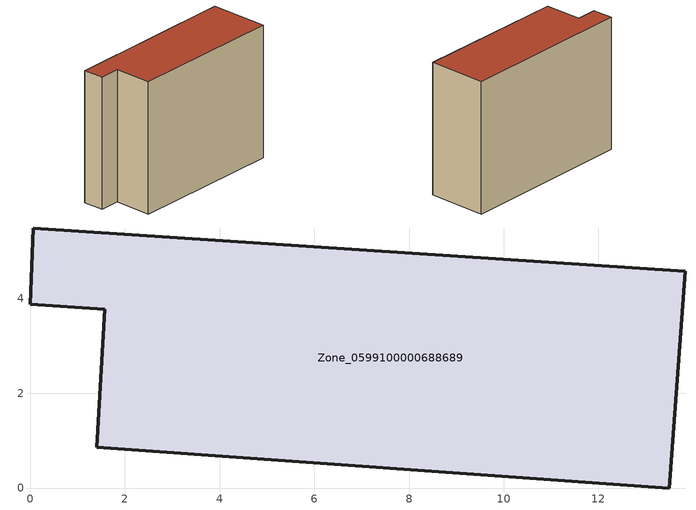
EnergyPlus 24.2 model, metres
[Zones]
Zone_0599100000688689
 floor ground (C_G): 13.84,4.58 13.49,0 1.41,0.86 1.58,3.78 0,3.88 0.06,5.49 z2.45
 wall outside (C_F): 13.49,0 13.84,4.58 0.06,5.49 0,3.88 1.58,3.78 1.41,0.86 13.49,0 z2.45:12.82
 roof outside (C_R): 1.41,0.86 13.49,0 13.84,4.58 0.06,5.49 0,3.88 1.58,3.78 z12.82
[BUILDING]
Pand.0599100000688689: North Axis=0; Terrain=City; Loads Convergence Tolerance Value=0.04; Temperature Convergence Tolerance Value=0.4; Solar Distribution=FullExterior; Maximum Number of Warmup Days=25; Minimum Number of Warmup Days=1
[Site:Location]
Rotterdam.The.Hague.AP_ZH_NLD Design_Conditions: Latitude=51.96; Longitude=4.45; Time Zone=1; Elevation=-4.5
[SITE:GROUNDTEMPERATURE:BUILDINGSURFACE]
18, 18, 18, 18, 18, 18, 18, 18, 18, 18, 18, 18
[MATERIAL] Thermal Absorptance=0.9; Solar Absorptance=0.7; Visible Absorptance=0.7
Name | Roughness | Thickness | Conductivity | Density | Specific Heat
G.TI.1946 | MediumSmooth | 0.15 | 1 | 540 | 1210
F.TI.1946 | Rough | 0.3 | 0.857143 | 1920 | 840
R.TI.1946 | MediumRough | 0.2 | 0.1 | 1500 | 1000
[CONSTRUCTION]
C_G: G.TI.1946
C_F: F.TI.1946
C_R: R.TI.1946
[ZONE]
Zone_0599100000688689: Type=1; Multiplier=1; Ceiling Height=Autocalculate; Volume=Autocalculate; Floor Area=autocalculate; Part of Total Floor Area=Yes
[ZONEINFILTRATION:DESIGNFLOWRATE]
Infil_Zone_0599100000688689: Zone or ZoneList or Space or SpaceList=Zone_0599100000688689; Schedule=AlwaysOn; Design Flow Rate Calculation Method=Flow/Area; Flow Rate per Floor Area=0.003; Constant Term Coefficient=1; Temperature Term Coefficient=0; Velocity Term Coefficient=0; Velocity Squared Term Coefficient=0
[HVACTEMPLATE:ZONE:IDEALLOADSAIRSYSTEM]
Zone_0599100000688689: Maximum Heating Supply Air Temperature=50; Minimum Cooling Supply Air Temperature=13; Maximum Heating Supply Air Humidity Ratio=0.0156; Minimum Cooling Supply Air Humidity Ratio=0.0077; Heating Limit=NoLimit; Cooling Limit=NoLimit; Dehumidification Control Type=ConstantSensibleHeatRatio; Cooling Sensible Heat Ratio=0.7; Dehumidification Setpoint=60; Humidification Control Type=None; Humidification Setpoint=30; Outdoor Air Method=None; Outdoor Air Flow Rate per Person=0.00944; Outdoor Air Flow Rate per Zone Floor Area=0; Outdoor Air Flow Rate per Zone=0; Demand Controlled Ventilation Type=None; Outdoor Air Economizer Type=NoEconomizer; Heat Recovery Type=None; Sensible Heat Recovery Effectiveness=0.7; Latent Heat Recovery Effectiveness=0.65
[ZONECONTROL:THERMOSTAT]
ThermostatControl_Zone_0599100000688689: Zone or ZoneList=Zone_0599100000688689; Control Type Schedule=DualSetpointControlType; Control 1=Thermostat_Zone_0599100000688689; Temperature Difference Between Cutout And Setpoint=0
[THERMOSTATSETPOINT:DUALSETPOINT]
Thermostat_Zone_0599100000688689: Heating Setpoint Temperature Schedule=HeatingSetpoint_Zone_0599100000688689; Cooling Setpoint Temperature Schedule=CoolingSetpoint_Zone_0599100000688689
[SCHEDULE:COMPACT]
HeatingSetpoint_Zone_0599100000688689: Through: 12/31, For: AllDays, Until: 24:00, 21
CoolingSetpoint_Zone_0599100000688689: Through: 12/31, For: AllDays, Until: 24:00, 24
DualSetpointControlType: Through: 12/31, For: AllDays, Until: 24:00, 4
AlwaysOn: Through: 12/31, For: AllDays, Until: 24:00, 1
